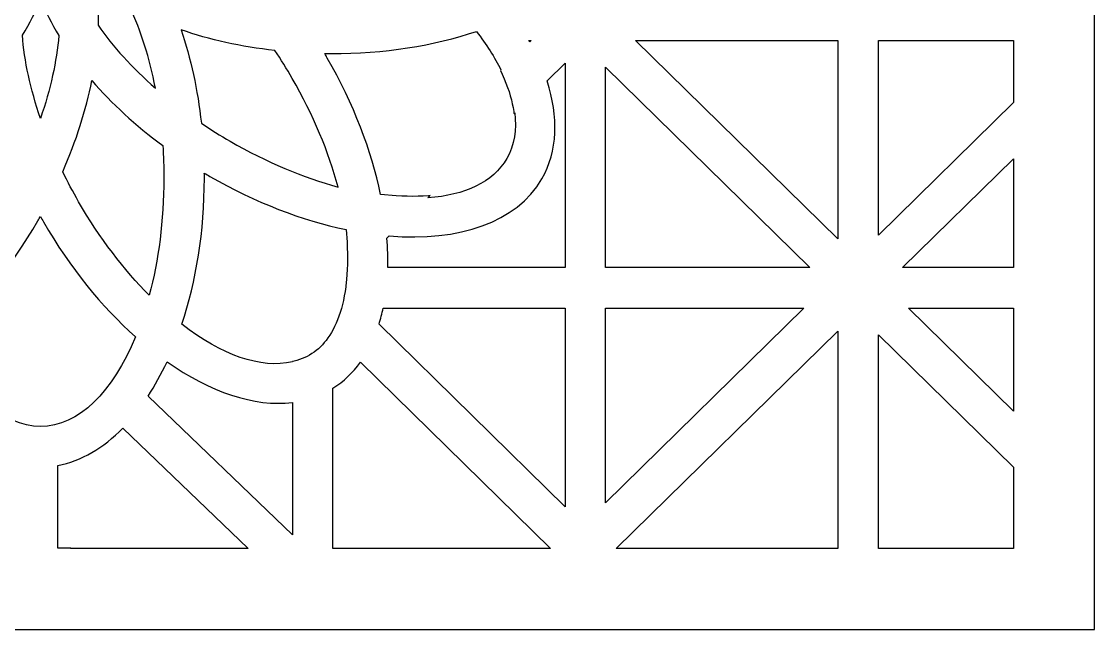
# Model space of a CAD drawing. Header units: centimetres. Extents: x -8.9 to 5.7, y -11.4 to 13.6.
# Drawn here: x 2.401 to 5.679, y -11.377 to -9.52 of the extents above; entities that cross this region are included whole.
import ezdxf

# ---------------------------------------------------------------- set-up
doc = ezdxf.new("R2010")
doc.units = ezdxf.units.CM
doc.header["$MEASUREMENT"] = 0
doc.layers.add('layer 1', color=7, linetype='Continuous')

msp = doc.modelspace()

# ---------------------------------------------------------------- linework, layer by layer
at = {"layer": 'layer 1', "color": 242}
for points, knots in [([(5.67892, 13.6334), (5.67892, 13.6334), (5.67892, 13.37125), (5.67892, 13.37125), (5.67892, 13.37125), (5.67892, 13.37125), (5.67892, 13.19951), (5.67892, 13.19951), (5.67892, 13.19951), (5.67892, 13.19951), (5.67892, 11.94322), (5.67892, 11.94322), (5.67892, 11.94322), (5.67892, 11.94322), (5.67892, 11.77148), (5.67892, 11.77148), (5.67892, 11.77148), (5.67892, 11.77148), (5.67892, 11.73584), (5.67892, 11.73584), (5.67892, 11.73584), (5.67892, 11.73584), (5.67892, 11.5641), (5.67892, 11.5641), (5.67892, 11.5641), (5.67892, 11.5641), (5.67892, 10.30781), (5.67892, 10.30781), (5.67892, 10.30781), (5.67892, 10.30781), (5.67892, 10.13607), (5.67892, 10.13607), (5.67892, 10.13607), (5.67892, 10.13607), (5.67892, 10.10043), (5.67892, 10.10043), (5.67892, 10.10043), (5.67892, 10.10043), (5.67892, 9.92869), (5.67892, 9.92869), (5.67892, 9.92869), (5.67892, 9.92869), (5.67892, 8.6724), (5.67892, 8.6724), (5.67892, 8.6724), (5.67892, 8.6724), (5.67892, 8.50066), (5.67892, 8.50066), (5.67892, 8.50066), (5.67892, 8.50066), (5.67892, 8.46502), (5.67892, 8.46502), (5.67892, 8.46502), (5.67892, 8.46502), (5.67892, 8.29328), (5.67892, 8.29328), (5.67892, 8.29328), (5.67892, 8.29328), (5.67892, 7.03699), (5.67892, 7.03699), (5.67892, 7.03699), (5.67892, 7.03699), (5.67892, 6.86525), (5.67892, 6.86525), (5.67892, 6.86525), (5.67892, 6.86525), (5.67892, 6.82962), (5.67892, 6.82962), (5.67892, 6.82962), (5.67892, 6.82962), (5.67892, 6.65787), (5.67892, 6.65787), (5.67892, 6.65787), (5.67892, 6.65787), (5.67892, 5.40159), (5.67892, 5.40159), (5.67892, 5.40159), (5.67892, 5.40159), (5.67892, 5.22984), (5.67892, 5.22984), (5.67892, 5.22984), (5.67892, 5.22984), (5.67892, 5.19421), (5.67892, 5.19421), (5.67892, 5.19421), (5.67892, 5.19421), (5.67892, 5.02246), (5.67892, 5.02246), (5.67892, 5.02246), (5.67892, 5.02246), (5.67892, 3.76618), (5.67892, 3.76618), (5.67892, 3.76618), (5.67892, 3.76618), (5.67892, 3.59443), (5.67892, 3.59443), (5.67892, 3.59443), (5.67892, 3.59443), (5.67892, 3.5588), (5.67892, 3.5588), (5.67892, 3.5588), (5.67892, 3.5588), (5.67892, 3.38706), (5.67892, 3.38706), (5.67892, 3.38706), (5.67892, 3.38706), (5.67892, 2.13077), (5.67892, 2.13077), (5.67892, 2.13077), (5.67892, 2.13077), (5.67892, 1.95902), (5.67892, 1.95902), (5.67892, 1.95902), (5.67892, 1.95902), (5.67892, 1.92339), (5.67892, 1.92339), (5.67892, 1.92339), (5.67892, 1.92339), (5.67892, 1.75165), (5.67892, 1.75165), (5.67892, 1.75165), (5.67892, 1.75165), (5.67892, 0.49536), (5.67892, 0.49536), (5.67892, 0.49536), (5.67892, 0.49536), (5.67892, 0.32362), (5.67892, 0.32362), (5.67892, 0.32362), (5.67892, 0.32362), (5.67892, 0.28798), (5.67892, 0.28798), (5.67892, 0.28798), (5.67892, 0.28798), (5.67892, 0.11624), (5.67892, 0.11624), (5.67892, 0.11624), (5.67892, 0.11624), (5.67892, -1.14005), (5.67892, -1.14005), (5.67892, -1.14005), (5.67892, -1.14005), (5.67892, -1.31179), (5.67892, -1.31179), (5.67892, -1.31179), (5.67892, -1.31179), (5.67892, -1.34743), (5.67892, -1.34743), (5.67892, -1.34743), (5.67892, -1.34743), (5.67892, -1.51917), (5.67892, -1.51917), (5.67892, -1.51917), (5.67892, -1.51917), (5.67892, -2.77546), (5.67892, -2.77546), (5.67892, -2.77546), (5.67892, -2.77546), (5.67892, -2.9472), (5.67892, -2.9472), (5.67892, -2.9472), (5.67892, -2.9472), (5.67892, -2.98284), (5.67892, -2.98284), (5.67892, -2.98284), (5.67892, -2.98284), (5.67892, -3.15458), (5.67892, -3.15458), (5.67892, -3.15458), (5.67892, -3.15458), (5.67892, -4.41087), (5.67892, -4.41087), (5.67892, -4.41087), (5.67892, -4.41087), (5.67892, -4.58261), (5.67892, -4.58261), (5.67892, -4.58261), (5.67892, -4.58261), (5.67892, -4.61824), (5.67892, -4.61824), (5.67892, -4.61824), (5.67892, -4.61824), (5.67892, -4.78999), (5.67892, -4.78999), (5.67892, -4.78999), (5.67892, -4.78999), (5.67892, -6.04627), (5.67892, -6.04627), (5.67892, -6.04627), (5.67892, -6.04627), (5.67892, -6.21802), (5.67892, -6.21802), (5.67892, -6.21802), (5.67892, -6.21802), (5.67892, -6.25365), (5.67892, -6.25365), (5.67892, -6.25365), (5.67892, -6.25365), (5.67892, -6.4254), (5.67892, -6.4254), (5.67892, -6.4254), (5.67892, -6.4254), (5.67892, -7.68168), (5.67892, -7.68168), (5.67892, -7.68168), (5.67892, -7.68168), (5.67892, -7.85343), (5.67892, -7.85343), (5.67892, -7.85343), (5.67892, -7.85343), (5.67892, -7.88906), (5.67892, -7.88906), (5.67892, -7.88906), (5.67892, -7.88906), (5.67892, -8.06081), (5.67892, -8.06081), (5.67892, -8.06081), (5.67892, -8.06081), (5.67892, -9.31709), (5.67892, -9.31709), (5.67892, -9.31709), (5.67892, -9.31709), (5.67892, -9.48884), (5.67892, -9.48884), (5.67892, -9.48884), (5.67892, -9.48884), (5.67892, -9.52447), (5.67892, -9.52447), (5.67892, -9.52447), (5.67892, -9.52447), (5.67892, -9.69621), (5.67892, -9.69621), (5.67892, -9.69621), (5.67892, -9.69621), (5.67892, -10.9525), (5.67892, -10.9525), (5.67892, -10.9525), (5.67892, -10.9525), (5.67892, -11.12424), (5.67892, -11.12424), (5.67892, -11.12424), (5.67892, -11.12424), (5.67892, -11.37676), (5.67892, -11.37676), (5.67892, -11.37676), (5.67892, -11.37676), (4.44413, -11.37676), (4.44413, -11.37676), (4.44413, -11.37676), (4.44413, -11.37676), (4.26903, -11.37676), (4.26903, -11.37676), (4.26903, -11.37676), (4.26903, -11.37676), (3.96556, -11.37676), (3.96556, -11.37676), (3.96556, -11.37676), (3.96556, -11.37676), (3.79046, -11.37676), (3.79046, -11.37676), (3.79046, -11.37676), (3.79046, -11.37676), (2.77678, -11.37676), (2.77678, -11.37676), (2.77678, -11.37676), (2.77678, -11.37676), (2.60169, -11.37676), (2.60169, -11.37676), (2.60169, -11.37676), (2.60169, -11.37676), (2.29822, -11.37676), (2.29822, -11.37676), (2.29822, -11.37676), (2.29822, -11.37676), (2.12312, -11.37676), (2.12312, -11.37676), (2.12312, -11.37676), (2.12312, -11.37676), (1.10944, -11.37676), (1.10944, -11.37676), (1.10944, -11.37676), (1.10944, -11.37676), (0.93434, -11.37676), (0.93434, -11.37676), (0.93434, -11.37676), (0.93434, -11.37676), (0.63087, -11.37676), (0.63087, -11.37676), (0.63087, -11.37676), (0.63087, -11.37676), (0.45577, -11.37676), (0.45577, -11.37676), (0.45577, -11.37676), (0.45577, -11.37676), (-0.80061, -11.37676), (-0.80061, -11.37676), (-0.80061, -11.37676), (-0.80061, -11.37676), (-0.80061, -11.14541), (-0.80061, -11.14541), (-0.80061, -11.14541), (-0.80061, -11.14541), (-0.80061, -10.97367), (-0.80061, -10.97367), (-0.80061, -10.97367), (-0.80061, -10.97367), (-0.80061, -9.67505), (-0.80061, -9.67505), (-0.80061, -9.67505), (-0.80061, -9.67505), (-0.80061, -9.33826), (-0.80061, -9.33826), (-0.80061, -9.33826), (-0.80061, -9.33826), (-0.80061, -8.03964), (-0.80061, -8.03964), (-0.80061, -8.03964), (-0.80061, -8.03964), (-0.80061, -7.70285), (-0.80061, -7.70285), (-0.80061, -7.70285), (-0.80061, -7.70285), (-0.80061, -6.40423), (-0.80061, -6.40423), (-0.80061, -6.40423), (-0.80061, -6.40423), (-0.80061, -6.06744), (-0.80061, -6.06744), (-0.80061, -6.06744), (-0.80061, -6.06744), (-0.80061, -4.76882), (-0.80061, -4.76882), (-0.80061, -4.76882), (-0.80061, -4.76882), (-0.80061, -4.43203), (-0.80061, -4.43203), (-0.80061, -4.43203), (-0.80061, -4.43203), (-0.80061, -3.13341), (-0.80061, -3.13341), (-0.80061, -3.13341), (-0.80061, -3.13341), (-0.80061, -2.79663), (-0.80061, -2.79663), (-0.80061, -2.79663), (-0.80061, -2.79663), (-0.80061, -1.498), (-0.80061, -1.498), (-0.80061, -1.498), (-0.80061, -1.498), (-0.80061, -1.16122), (-0.80061, -1.16122), (-0.80061, -1.16122), (-0.80061, -1.16122), (-0.80061, 0.13741), (-0.80061, 0.13741), (-0.80061, 0.13741), (-0.80061, 0.13741), (-0.80061, 0.47419), (-0.80061, 0.47419), (-0.80061, 0.47419), (-0.80061, 0.47419), (-0.80061, 1.77282), (-0.80061, 1.77282), (-0.80061, 1.77282), (-0.80061, 1.77282), (-0.80061, 2.1096), (-0.80061, 2.1096), (-0.80061, 2.1096), (-0.80061, 2.1096), (-0.80061, 3.40822), (-0.80061, 3.40822), (-0.80061, 3.40822), (-0.80061, 3.40822), (-0.80061, 3.74501), (-0.80061, 3.74501), (-0.80061, 3.74501), (-0.80061, 3.74501), (-0.80061, 5.04363), (-0.80061, 5.04363), (-0.80061, 5.04363), (-0.80061, 5.04363), (-0.80061, 5.38042), (-0.80061, 5.38042), (-0.80061, 5.38042), (-0.80061, 5.38042), (-0.80061, 6.67904), (-0.80061, 6.67904), (-0.80061, 6.67904), (-0.80061, 6.67904), (-0.80061, 7.01583), (-0.80061, 7.01583), (-0.80061, 7.01583), (-0.80061, 7.01583), (-0.80061, 8.31445), (-0.80061, 8.31445), (-0.80061, 8.31445), (-0.80061, 8.31445), (-0.80061, 8.65124), (-0.80061, 8.65124), (-0.80061, 8.65124), (-0.80061, 8.65124), (-0.80061, 9.94986), (-0.80061, 9.94986), (-0.80061, 9.94986), (-0.80061, 9.94986), (-0.80061, 10.28664), (-0.80061, 10.28664), (-0.80061, 10.28664), (-0.80061, 10.28664), (-0.80061, 11.58527), (-0.80061, 11.58527), (-0.80061, 11.58527), (-0.80061, 11.58527), (-0.80061, 11.92205), (-0.80061, 11.92205), (-0.80061, 11.92205), (-0.80061, 11.92205), (-0.80061, 13.22068), (-0.80061, 13.22068), (-0.80061, 13.22068), (-0.80061, 13.22068), (-0.80061, 13.39242), (-0.80061, 13.39242), (-0.80061, 13.39242), (-0.80061, 13.39242), (-0.80061, 13.6334), (-0.80061, 13.6334), (-0.80061, 13.6334), (-0.80061, 13.6334), (0.44595, 13.6334), (0.44595, 13.6334), (0.44595, 13.6334), (0.44595, 13.6334), (0.62105, 13.6334), (0.62105, 13.6334), (0.62105, 13.6334), (0.62105, 13.6334), (0.94416, 13.6334), (0.94416, 13.6334), (0.94416, 13.6334), (0.94416, 13.6334), (1.11926, 13.6334), (1.11926, 13.6334), (1.11926, 13.6334), (1.11926, 13.6334), (2.1133, 13.6334), (2.1133, 13.6334), (2.1133, 13.6334), (2.1133, 13.6334), (2.2884, 13.6334), (2.2884, 13.6334), (2.2884, 13.6334), (2.2884, 13.6334), (2.6115, 13.6334), (2.6115, 13.6334), (2.6115, 13.6334), (2.6115, 13.6334), (2.7866, 13.6334), (2.7866, 13.6334), (2.7866, 13.6334), (2.7866, 13.6334), (3.78064, 13.6334), (3.78064, 13.6334), (3.78064, 13.6334), (3.78064, 13.6334), (3.95574, 13.6334), (3.95574, 13.6334), (3.95574, 13.6334), (3.95574, 13.6334), (4.27885, 13.6334), (4.27885, 13.6334), (4.27885, 13.6334), (4.27885, 13.6334), (4.45395, 13.6334), (4.45395, 13.6334), (4.45395, 13.6334), (4.45395, 13.6334), (5.67892, 13.6334), (5.67892, 13.6334)], [0, 0, 0, 0, 0.0082645, 0.0082645, 0.0082645, 0.0082645, 0.0165289, 0.0165289, 0.0165289, 0.0165289, 0.0247934, 0.0247934, 0.0247934, 0.0247934, 0.0330579, 0.0330579, 0.0330579, 0.0330579, 0.0413223, 0.0413223, 0.0413223, 0.0413223, 0.0495868, 0.0495868, 0.0495868, 0.0495868, 0.0578512, 0.0578512, 0.0578512, 0.0578512, 0.0661157, 0.0661157, 0.0661157, 0.0661157, 0.0743802, 0.0743802, 0.0743802, 0.0743802, 0.0826446, 0.0826446, 0.0826446, 0.0826446, 0.0909091, 0.0909091, 0.0909091, 0.0909091, 0.0991736, 0.0991736, 0.0991736, 0.0991736, 0.107438, 0.107438, 0.107438, 0.107438, 0.1157025, 0.1157025, 0.1157025, 0.1157025, 0.1239669, 0.1239669, 0.1239669, 0.1239669, 0.1322314, 0.1322314, 0.1322314, 0.1322314, 0.1404959, 0.1404959, 0.1404959, 0.1404959, 0.1487603, 0.1487603, 0.1487603, 0.1487603, 0.1570248, 0.1570248, 0.1570248, 0.1570248, 0.1652893, 0.1652893, 0.1652893, 0.1652893, 0.1735537, 0.1735537, 0.1735537, 0.1735537, 0.1818182, 0.1818182, 0.1818182, 0.1818182, 0.1900826, 0.1900826, 0.1900826, 0.1900826, 0.1983471, 0.1983471, 0.1983471, 0.1983471, 0.2066116, 0.2066116, 0.2066116, 0.2066116, 0.214876, 0.214876, 0.214876, 0.214876, 0.2231405, 0.2231405, 0.2231405, 0.2231405, 0.231405, 0.231405, 0.231405, 0.231405, 0.2396694, 0.2396694, 0.2396694, 0.2396694, 0.2479339, 0.2479339, 0.2479339, 0.2479339, 0.2561983, 0.2561983, 0.2561983, 0.2561983, 0.2644628, 0.2644628, 0.2644628, 0.2644628, 0.2727273, 0.2727273, 0.2727273, 0.2727273, 0.2809917, 0.2809917, 0.2809917, 0.2809917, 0.2892562, 0.2892562, 0.2892562, 0.2892562, 0.2975207, 0.2975207, 0.2975207, 0.2975207, 0.3057851, 0.3057851, 0.3057851, 0.3057851, 0.3140496, 0.3140496, 0.3140496, 0.3140496, 0.322314, 0.322314, 0.322314, 0.322314, 0.3305785, 0.3305785, 0.3305785, 0.3305785, 0.338843, 0.338843, 0.338843, 0.338843, 0.3471074, 0.3471074, 0.3471074, 0.3471074, 0.3553719, 0.3553719, 0.3553719, 0.3553719, 0.3636364, 0.3636364, 0.3636364, 0.3636364, 0.3719008, 0.3719008, 0.3719008, 0.3719008, 0.3801653, 0.3801653, 0.3801653, 0.3801653, 0.3884298, 0.3884298, 0.3884298, 0.3884298, 0.3966942, 0.3966942, 0.3966942, 0.3966942, 0.4049587, 0.4049587, 0.4049587, 0.4049587, 0.4132231, 0.4132231, 0.4132231, 0.4132231, 0.4214876, 0.4214876, 0.4214876, 0.4214876, 0.4297521, 0.4297521, 0.4297521, 0.4297521, 0.4380165, 0.4380165, 0.4380165, 0.4380165, 0.446281, 0.446281, 0.446281, 0.446281, 0.4545455, 0.4545455, 0.4545455, 0.4545455, 0.4628099, 0.4628099, 0.4628099, 0.4628099, 0.4710744, 0.4710744, 0.4710744, 0.4710744, 0.4793388, 0.4793388, 0.4793388, 0.4793388, 0.4876033, 0.4876033, 0.4876033, 0.4876033, 0.4958678, 0.4958678, 0.4958678, 0.4958678, 0.5041322, 0.5041322, 0.5041322, 0.5041322, 0.5123967, 0.5123967, 0.5123967, 0.5123967, 0.5206612, 0.5206612, 0.5206612, 0.5206612, 0.5289256, 0.5289256, 0.5289256, 0.5289256, 0.5371901, 0.5371901, 0.5371901, 0.5371901, 0.5454545, 0.5454545, 0.5454545, 0.5454545, 0.553719, 0.553719, 0.553719, 0.553719, 0.5619835, 0.5619835, 0.5619835, 0.5619835, 0.5702479, 0.5702479, 0.5702479, 0.5702479, 0.5785124, 0.5785124, 0.5785124, 0.5785124, 0.5867769, 0.5867769, 0.5867769, 0.5867769, 0.5950413, 0.5950413, 0.5950413, 0.5950413, 0.6033058, 0.6033058, 0.6033058, 0.6033058, 0.6115702, 0.6115702, 0.6115702, 0.6115702, 0.6198347, 0.6198347, 0.6198347, 0.6198347, 0.6280992, 0.6280992, 0.6280992, 0.6280992, 0.6363636, 0.6363636, 0.6363636, 0.6363636, 0.6446281, 0.6446281, 0.6446281, 0.6446281, 0.6528926, 0.6528926, 0.6528926, 0.6528926, 0.661157, 0.661157, 0.661157, 0.661157, 0.6694215, 0.6694215, 0.6694215, 0.6694215, 0.677686, 0.677686, 0.677686, 0.677686, 0.6859504, 0.6859504, 0.6859504, 0.6859504, 0.6942149, 0.6942149, 0.6942149, 0.6942149, 0.7024793, 0.7024793, 0.7024793, 0.7024793, 0.7107438, 0.7107438, 0.7107438, 0.7107438, 0.7190083, 0.7190083, 0.7190083, 0.7190083, 0.7272727, 0.7272727, 0.7272727, 0.7272727, 0.7355372, 0.7355372, 0.7355372, 0.7355372, 0.7438017, 0.7438017, 0.7438017, 0.7438017, 0.7520661, 0.7520661, 0.7520661, 0.7520661, 0.7603306, 0.7603306, 0.7603306, 0.7603306, 0.768595, 0.768595, 0.768595, 0.768595, 0.7768595, 0.7768595, 0.7768595, 0.7768595, 0.785124, 0.785124, 0.785124, 0.785124, 0.7933884, 0.7933884, 0.7933884, 0.7933884, 0.8016529, 0.8016529, 0.8016529, 0.8016529, 0.8099174, 0.8099174, 0.8099174, 0.8099174, 0.8181818, 0.8181818, 0.8181818, 0.8181818, 0.8264463, 0.8264463, 0.8264463, 0.8264463, 0.8347107, 0.8347107, 0.8347107, 0.8347107, 0.8429752, 0.8429752, 0.8429752, 0.8429752, 0.8512397, 0.8512397, 0.8512397, 0.8512397, 0.8595041, 0.8595041, 0.8595041, 0.8595041, 0.8677686, 0.8677686, 0.8677686, 0.8677686, 0.8760331, 0.8760331, 0.8760331, 0.8760331, 0.8842975, 0.8842975, 0.8842975, 0.8842975, 0.892562, 0.892562, 0.892562, 0.892562, 0.9008264, 0.9008264, 0.9008264, 0.9008264, 0.9090909, 0.9090909, 0.9090909, 0.9090909, 0.9173554, 0.9173554, 0.9173554, 0.9173554, 0.9256198, 0.9256198, 0.9256198, 0.9256198, 0.9338843, 0.9338843, 0.9338843, 0.9338843, 0.9421488, 0.9421488, 0.9421488, 0.9421488, 0.9504132, 0.9504132, 0.9504132, 0.9504132, 0.9586777, 0.9586777, 0.9586777, 0.9586777, 0.9669421, 0.9669421, 0.9669421, 0.9669421, 0.9752066, 0.9752066, 0.9752066, 0.9752066, 0.9834711, 0.9834711, 0.9834711, 0.9834711, 1, 1, 1, 1]), ([(2.8101, -9.72343), (2.73871, -9.66113), (2.67956, -9.59563), (2.63523, -9.53089), (2.63523, -9.53089), (2.63634, -9.48803), (2.63423, -9.447), (2.62889, -9.40833), (2.62889, -9.40833), (2.65968, -9.43274), (2.69426, -9.45552), (2.73211, -9.47639), (2.73211, -9.47639), (2.76551, -9.54716), (2.79219, -9.63089), (2.8101, -9.72343)], [0, 0, 0, 0, 0.2, 0.2, 0.2, 0.2, 0.4, 0.4, 0.4, 0.4, 0.6, 0.6, 0.6, 0.6, 1, 1, 1, 1]), ([(2.51479, -9.56267), (2.49246, -9.52568), (2.4739, -9.48868), (2.45945, -9.45215), (2.45945, -9.45215), (2.44474, -9.48831), (2.42605, -9.52492), (2.40366, -9.56149), (2.40366, -9.56149), (2.40968, -9.63972), (2.42815, -9.72601), (2.45883, -9.81567), (2.45883, -9.81567), (2.48959, -9.72654), (2.50834, -9.64067), (2.51479, -9.56267)], [0, 0, 0, 0, 0.2, 0.2, 0.2, 0.2, 0.4, 0.4, 0.4, 0.4, 0.6, 0.6, 0.6, 0.6, 1, 1, 1, 1]), ([(3.36815, -10.0252), (3.26228, -9.99644), (3.14953, -9.94971), (3.03825, -9.88547), (3.03825, -9.88547), (3.00786, -9.86792), (2.97858, -9.84962), (2.95043, -9.83072), (2.95043, -9.83072), (2.9392, -9.72807), (2.91787, -9.63176), (2.88834, -9.54511), (2.88834, -9.54511), (2.97521, -9.57516), (3.07193, -9.59692), (3.17512, -9.60848), (3.17512, -9.60848), (3.19332, -9.63573), (3.21096, -9.66404), (3.22789, -9.69337), (3.22789, -9.69337), (3.29253, -9.80532), (3.33945, -9.91877), (3.36815, -10.0252)], [0, 0, 0, 0, 0.1428571, 0.1428571, 0.1428571, 0.1428571, 0.2857143, 0.2857143, 0.2857143, 0.2857143, 0.4285714, 0.4285714, 0.4285714, 0.4285714, 0.5714286, 0.5714286, 0.5714286, 0.5714286, 0.7142857, 0.7142857, 0.7142857, 0.7142857, 1, 1, 1, 1]), ([(3.7907, -9.55001), (3.6603, -9.5932), (3.50863, -9.61797), (3.34678, -9.61797), (3.34678, -9.61797), (3.34021, -9.61797), (3.33366, -9.61792), (3.32712, -9.61784), (3.32712, -9.61784), (3.32979, -9.62237), (3.33247, -9.62689), (3.33512, -9.63146), (3.33512, -9.63146), (3.41573, -9.77109), (3.46999, -9.91424), (3.49789, -10.04832), (3.49789, -10.04832), (3.49789, -10.04832), (3.54514, -10.05201), (3.54514, -10.05201), (3.54514, -10.05201), (3.54514, -10.05201), (3.56244, -10.05298), (3.56244, -10.05298), (3.56244, -10.05298), (3.56244, -10.05298), (3.57942, -10.05357), (3.57942, -10.05357), (3.57942, -10.05357), (3.57942, -10.05357), (3.59606, -10.05376), (3.59606, -10.05376), (3.59606, -10.05376), (3.59606, -10.05376), (3.61234, -10.05357), (3.61234, -10.05357), (3.61234, -10.05357), (3.61234, -10.05357), (3.62827, -10.053), (3.62827, -10.053), (3.62827, -10.053), (3.62827, -10.053), (3.64382, -10.05206), (3.64382, -10.05206), (3.64382, -10.05206), (3.64382, -10.05206), (3.64927, -10.05159), (3.64927, -10.05159), (3.64927, -10.05159), (3.64927, -10.05159), (3.64267, -10.05806), (3.64267, -10.05806), (3.64267, -10.05806), (3.75483, -10.05051), (3.84139, -10.01102), (3.88333, -9.93838), (3.88333, -9.93838), (3.90685, -9.89766), (3.91432, -9.84999), (3.90762, -9.79819), (3.90762, -9.79819), (3.90762, -9.79819), (3.90531, -9.80045), (3.90531, -9.80045), (3.90531, -9.80045), (3.90531, -9.80045), (3.90453, -9.79438), (3.90453, -9.79438), (3.90453, -9.79438), (3.90453, -9.79438), (3.90263, -9.78285), (3.90263, -9.78285), (3.90263, -9.78285), (3.90263, -9.78285), (3.90025, -9.77102), (3.90025, -9.77102), (3.90025, -9.77102), (3.90025, -9.77102), (3.89739, -9.75889), (3.89739, -9.75889), (3.89739, -9.75889), (3.89739, -9.75889), (3.89404, -9.74649), (3.89404, -9.74649), (3.89404, -9.74649), (3.89404, -9.74649), (3.8902, -9.73383), (3.8902, -9.73383), (3.8902, -9.73383), (3.8902, -9.73383), (3.88585, -9.72093), (3.88585, -9.72093), (3.88585, -9.72093), (3.88585, -9.72093), (3.881, -9.7078), (3.881, -9.7078), (3.881, -9.7078), (3.881, -9.7078), (3.87564, -9.69446), (3.87564, -9.69446), (3.87564, -9.69446), (3.87564, -9.69446), (3.86977, -9.68092), (3.86977, -9.68092), (3.86977, -9.68092), (3.86977, -9.68092), (3.86423, -9.669), (3.86423, -9.669), (3.86423, -9.669), (3.86423, -9.669), (3.86548, -9.66778), (3.86548, -9.66778), (3.86548, -9.66778), (3.84627, -9.62911), (3.82115, -9.58956), (3.7907, -9.55001)], [0, 0, 0, 0, 0.0333333, 0.0333333, 0.0333333, 0.0333333, 0.0666667, 0.0666667, 0.0666667, 0.0666667, 0.1, 0.1, 0.1, 0.1, 0.1333333, 0.1333333, 0.1333333, 0.1333333, 0.1666667, 0.1666667, 0.1666667, 0.1666667, 0.2, 0.2, 0.2, 0.2, 0.2333333, 0.2333333, 0.2333333, 0.2333333, 0.2666667, 0.2666667, 0.2666667, 0.2666667, 0.3, 0.3, 0.3, 0.3, 0.3333333, 0.3333333, 0.3333333, 0.3333333, 0.3666667, 0.3666667, 0.3666667, 0.3666667, 0.4, 0.4, 0.4, 0.4, 0.4333333, 0.4333333, 0.4333333, 0.4333333, 0.4666667, 0.4666667, 0.4666667, 0.4666667, 0.5, 0.5, 0.5, 0.5, 0.5333333, 0.5333333, 0.5333333, 0.5333333, 0.5666667, 0.5666667, 0.5666667, 0.5666667, 0.6, 0.6, 0.6, 0.6, 0.6333333, 0.6333333, 0.6333333, 0.6333333, 0.6666667, 0.6666667, 0.6666667, 0.6666667, 0.7, 0.7, 0.7, 0.7, 0.7333333, 0.7333333, 0.7333333, 0.7333333, 0.7666667, 0.7666667, 0.7666667, 0.7666667, 0.8, 0.8, 0.8, 0.8, 0.8333333, 0.8333333, 0.8333333, 0.8333333, 0.8666667, 0.8666667, 0.8666667, 0.8666667, 0.9, 0.9, 0.9, 0.9, 0.9333333, 0.9333333, 0.9333333, 0.9333333, 1, 1, 1, 1]), ([(3.95105, -9.57733), (3.95184, -9.57873), (3.95263, -9.58013), (3.95341, -9.58153), (3.95341, -9.58153), (3.95341, -9.58153), (3.95769, -9.57733), (3.95769, -9.57733), (3.95769, -9.57733), (3.95769, -9.57733), (3.95105, -9.57733), (3.95105, -9.57733)], [0, 0, 0, 0, 0.25, 0.25, 0.25, 0.25, 0.5, 0.5, 0.5, 0.5, 1, 1, 1, 1]), ([(4.89482, -10.18342), (4.89482, -10.18342), (4.89482, -9.57733), (4.89482, -9.57733), (4.89482, -9.57733), (4.89482, -9.57733), (4.2769, -9.57733), (4.2769, -9.57733), (4.2769, -9.57733), (4.2769, -9.57733), (4.89482, -10.18342), (4.89482, -10.18342)], [0, 0, 0, 0, 0.25, 0.25, 0.25, 0.25, 0.5, 0.5, 0.5, 0.5, 1, 1, 1, 1]), ([(5.01863, -9.57733), (5.01863, -9.57733), (5.01863, -10.17211), (5.01863, -10.17211), (5.01863, -10.17211), (5.01863, -10.17211), (5.4313, -9.76735), (5.4313, -9.76735), (5.4313, -9.76735), (5.4313, -9.76735), (5.4313, -9.57733), (5.4313, -9.57733), (5.4313, -9.57733), (5.4313, -9.57733), (5.01863, -9.57733), (5.01863, -9.57733)], [0, 0, 0, 0, 0.2, 0.2, 0.2, 0.2, 0.4, 0.4, 0.4, 0.4, 0.6, 0.6, 0.6, 0.6, 1, 1, 1, 1]), ([(4.00641, -9.70128), (4.04225, -9.81118), (4.03961, -9.91533), (3.99056, -10.00029), (3.99056, -10.00029), (3.91336, -10.13399), (3.73756, -10.19191), (3.52388, -10.17457), (3.52388, -10.17457), (3.52388, -10.17457), (3.51719, -10.18113), (3.51719, -10.18113), (3.51719, -10.18113), (3.51964, -10.21209), (3.5205, -10.24224), (3.51977, -10.27141), (3.51977, -10.27141), (3.51977, -10.27141), (4.06158, -10.27141), (4.06158, -10.27141), (4.06158, -10.27141), (4.06158, -10.27141), (4.06158, -9.64717), (4.06158, -9.64717), (4.06158, -9.64717), (4.06158, -9.64717), (4.00641, -9.70128), (4.00641, -9.70128)], [0, 0, 0, 0, 0.125, 0.125, 0.125, 0.125, 0.25, 0.25, 0.25, 0.25, 0.375, 0.375, 0.375, 0.375, 0.5, 0.5, 0.5, 0.5, 0.625, 0.625, 0.625, 0.625, 0.75, 0.75, 0.75, 0.75, 1, 1, 1, 1]), ([(4.18539, -9.65932), (4.18539, -9.65932), (4.18539, -10.27141), (4.18539, -10.27141), (4.18539, -10.27141), (4.18539, -10.27141), (4.80944, -10.27141), (4.80944, -10.27141), (4.80944, -10.27141), (4.80944, -10.27141), (4.18539, -9.65932), (4.18539, -9.65932)], [0, 0, 0, 0, 0.25, 0.25, 0.25, 0.25, 0.5, 0.5, 0.5, 0.5, 1, 1, 1, 1]), ([(2.83243, -9.89862), (2.74885, -9.83703), (2.67595, -9.76982), (2.61574, -9.70037), (2.61574, -9.70037), (2.598, -9.79017), (2.56832, -9.88425), (2.52672, -9.97876), (2.52672, -9.97876), (2.54164, -10.0092), (2.55785, -10.0397), (2.5754, -10.07009), (2.5754, -10.07009), (2.63964, -10.18137), (2.71393, -10.27821), (2.79124, -10.35605), (2.79124, -10.35605), (2.81959, -10.24953), (2.83568, -10.12782), (2.83568, -9.99855), (2.83568, -9.99855), (2.83568, -9.96468), (2.83457, -9.93132), (2.83243, -9.89862)], [0, 0, 0, 0, 0.1428571, 0.1428571, 0.1428571, 0.1428571, 0.2857143, 0.2857143, 0.2857143, 0.2857143, 0.4285714, 0.4285714, 0.4285714, 0.4285714, 0.5714286, 0.5714286, 0.5714286, 0.5714286, 0.7142857, 0.7142857, 0.7142857, 0.7142857, 1, 1, 1, 1]), ([(5.4313, -9.9391), (5.4313, -9.9391), (5.0925, -10.27141), (5.0925, -10.27141), (5.0925, -10.27141), (5.0925, -10.27141), (5.4313, -10.27141), (5.4313, -10.27141), (5.4313, -10.27141), (5.4313, -10.27141), (5.4313, -9.9391), (5.4313, -9.9391)], [0, 0, 0, 0, 0.25, 0.25, 0.25, 0.25, 0.5, 0.5, 0.5, 0.5, 1, 1, 1, 1]), ([(3.39242, -10.1553), (3.25857, -10.12736), (3.1157, -10.07315), (2.97634, -9.99269), (2.97634, -9.99269), (2.97066, -9.98941), (2.96503, -9.98609), (2.95941, -9.98275), (2.95941, -9.98275), (2.95947, -9.98801), (2.95949, -9.99327), (2.95949, -9.99855), (2.95949, -9.99855), (2.95949, -10.16128), (2.93445, -10.31371), (2.89082, -10.44459), (2.89082, -10.44459), (3.01167, -10.53808), (3.13264, -10.58189), (3.22834, -10.55918), (3.22834, -10.55918), (3.22834, -10.55918), (3.22834, -10.55791), (3.22834, -10.55791), (3.22834, -10.55791), (3.22834, -10.55791), (3.23391, -10.55676), (3.23391, -10.55676), (3.23391, -10.55676), (3.23391, -10.55676), (3.24229, -10.55461), (3.24229, -10.55461), (3.24229, -10.55461), (3.24229, -10.55461), (3.25041, -10.5521), (3.25041, -10.5521), (3.25041, -10.5521), (3.25041, -10.5521), (3.25829, -10.54924), (3.25829, -10.54924), (3.25829, -10.54924), (3.25829, -10.54924), (3.26596, -10.54601), (3.26596, -10.54601), (3.26596, -10.54601), (3.26596, -10.54601), (3.27345, -10.54241), (3.27345, -10.54241), (3.27345, -10.54241), (3.27345, -10.54241), (3.28079, -10.53842), (3.28079, -10.53842), (3.28079, -10.53842), (3.28079, -10.53842), (3.28788, -10.53408), (3.28788, -10.53408), (3.28788, -10.53408), (3.28788, -10.53408), (3.29473, -10.52941), (3.29473, -10.52941), (3.29473, -10.52941), (3.29473, -10.52941), (3.30134, -10.5244), (3.30134, -10.5244), (3.30134, -10.5244), (3.30134, -10.5244), (3.30774, -10.51903), (3.30774, -10.51903), (3.30774, -10.51903), (3.30774, -10.51903), (3.31395, -10.51328), (3.31395, -10.51328), (3.31395, -10.51328), (3.31395, -10.51328), (3.31999, -10.50712), (3.31999, -10.50712), (3.31999, -10.50712), (3.31999, -10.50712), (3.32586, -10.50055), (3.32586, -10.50055), (3.32586, -10.50055), (3.32586, -10.50055), (3.33156, -10.49354), (3.33156, -10.49354), (3.33156, -10.49354), (3.33156, -10.49354), (3.3371, -10.48606), (3.3371, -10.48606), (3.3371, -10.48606), (3.3371, -10.48606), (3.34248, -10.47811), (3.34248, -10.47811), (3.34248, -10.47811), (3.34248, -10.47811), (3.34768, -10.46968), (3.34768, -10.46968), (3.34768, -10.46968), (3.34768, -10.46968), (3.35268, -10.46075), (3.35268, -10.46075), (3.35268, -10.46075), (3.35268, -10.46075), (3.35749, -10.45133), (3.35749, -10.45133), (3.35749, -10.45133), (3.35749, -10.45133), (3.36208, -10.44139), (3.36208, -10.44139), (3.36208, -10.44139), (3.36208, -10.44139), (3.36645, -10.43095), (3.36645, -10.43095), (3.36645, -10.43095), (3.36645, -10.43095), (3.37057, -10.42001), (3.37057, -10.42001), (3.37057, -10.42001), (3.37057, -10.42001), (3.37442, -10.40858), (3.37442, -10.40858), (3.37442, -10.40858), (3.37442, -10.40858), (3.37801, -10.39665), (3.37801, -10.39665), (3.37801, -10.39665), (3.37801, -10.39665), (3.38131, -10.38423), (3.38131, -10.38423), (3.38131, -10.38423), (3.38131, -10.38423), (3.38431, -10.37134), (3.38431, -10.37134), (3.38431, -10.37134), (3.38431, -10.37134), (3.387, -10.358), (3.387, -10.358), (3.387, -10.358), (3.387, -10.358), (3.38936, -10.34421), (3.38936, -10.34421), (3.38936, -10.34421), (3.38936, -10.34421), (3.39139, -10.32997), (3.39139, -10.32997), (3.39139, -10.32997), (3.39139, -10.32997), (3.39307, -10.31532), (3.39307, -10.31532), (3.39307, -10.31532), (3.39307, -10.31532), (3.39356, -10.30981), (3.39356, -10.30981), (3.39356, -10.30981), (3.39356, -10.30981), (3.39386, -10.30724), (3.39386, -10.30724), (3.39386, -10.30724), (3.39386, -10.30724), (3.39519, -10.29218), (3.39519, -10.29218), (3.39519, -10.29218), (3.39519, -10.29218), (3.39615, -10.27672), (3.39615, -10.27672), (3.39615, -10.27672), (3.39615, -10.27672), (3.39676, -10.26088), (3.39676, -10.26088), (3.39676, -10.26088), (3.39676, -10.26088), (3.39698, -10.24468), (3.39698, -10.24468), (3.39698, -10.24468), (3.39698, -10.24468), (3.39683, -10.22813), (3.39683, -10.22813), (3.39683, -10.22813), (3.39683, -10.22813), (3.39629, -10.21125), (3.39629, -10.21125), (3.39629, -10.21125), (3.39629, -10.21125), (3.39536, -10.19405), (3.39536, -10.19405), (3.39536, -10.19405), (3.39536, -10.19405), (3.39242, -10.1553), (3.39242, -10.1553)], [0, 0, 0, 0, 0.0208333, 0.0208333, 0.0208333, 0.0208333, 0.0416667, 0.0416667, 0.0416667, 0.0416667, 0.0625, 0.0625, 0.0625, 0.0625, 0.0833333, 0.0833333, 0.0833333, 0.0833333, 0.1041667, 0.1041667, 0.1041667, 0.1041667, 0.125, 0.125, 0.125, 0.125, 0.1458333, 0.1458333, 0.1458333, 0.1458333, 0.1666667, 0.1666667, 0.1666667, 0.1666667, 0.1875, 0.1875, 0.1875, 0.1875, 0.2083333, 0.2083333, 0.2083333, 0.2083333, 0.2291667, 0.2291667, 0.2291667, 0.2291667, 0.25, 0.25, 0.25, 0.25, 0.2708333, 0.2708333, 0.2708333, 0.2708333, 0.2916667, 0.2916667, 0.2916667, 0.2916667, 0.3125, 0.3125, 0.3125, 0.3125, 0.3333333, 0.3333333, 0.3333333, 0.3333333, 0.3541667, 0.3541667, 0.3541667, 0.3541667, 0.375, 0.375, 0.375, 0.375, 0.3958333, 0.3958333, 0.3958333, 0.3958333, 0.4166667, 0.4166667, 0.4166667, 0.4166667, 0.4375, 0.4375, 0.4375, 0.4375, 0.4583333, 0.4583333, 0.4583333, 0.4583333, 0.4791667, 0.4791667, 0.4791667, 0.4791667, 0.5, 0.5, 0.5, 0.5, 0.5208333, 0.5208333, 0.5208333, 0.5208333, 0.5416667, 0.5416667, 0.5416667, 0.5416667, 0.5625, 0.5625, 0.5625, 0.5625, 0.5833333, 0.5833333, 0.5833333, 0.5833333, 0.6041667, 0.6041667, 0.6041667, 0.6041667, 0.625, 0.625, 0.625, 0.625, 0.6458333, 0.6458333, 0.6458333, 0.6458333, 0.6666667, 0.6666667, 0.6666667, 0.6666667, 0.6875, 0.6875, 0.6875, 0.6875, 0.7083333, 0.7083333, 0.7083333, 0.7083333, 0.7291667, 0.7291667, 0.7291667, 0.7291667, 0.75, 0.75, 0.75, 0.75, 0.7708333, 0.7708333, 0.7708333, 0.7708333, 0.7916667, 0.7916667, 0.7916667, 0.7916667, 0.8125, 0.8125, 0.8125, 0.8125, 0.8333333, 0.8333333, 0.8333333, 0.8333333, 0.8541667, 0.8541667, 0.8541667, 0.8541667, 0.875, 0.875, 0.875, 0.875, 0.8958333, 0.8958333, 0.8958333, 0.8958333, 0.9166667, 0.9166667, 0.9166667, 0.9166667, 0.9375, 0.9375, 0.9375, 0.9375, 0.9583333, 0.9583333, 0.9583333, 0.9583333, 1, 1, 1, 1]), ([(2.74898, -10.48246), (2.64638, -10.39112), (2.5491, -10.27216), (2.46817, -10.13199), (2.46817, -10.13199), (2.46489, -10.12631), (2.46167, -10.12061), (2.45848, -10.11492), (2.45848, -10.11492), (2.45589, -10.11949), (2.45329, -10.12407), (2.45065, -10.12864), (2.45065, -10.12864), (2.36928, -10.26957), (2.27138, -10.38905), (2.16816, -10.48059), (2.16816, -10.48059), (2.23726, -10.6493), (2.34188, -10.75687), (2.45896, -10.75687), (2.45896, -10.75687), (2.5756, -10.75687), (2.67988, -10.65008), (2.74898, -10.48246)], [0, 0, 0, 0, 0.1428571, 0.1428571, 0.1428571, 0.1428571, 0.2857143, 0.2857143, 0.2857143, 0.2857143, 0.4285714, 0.4285714, 0.4285714, 0.4285714, 0.5714286, 0.5714286, 0.5714286, 0.5714286, 0.7142857, 0.7142857, 0.7142857, 0.7142857, 1, 1, 1, 1]), ([(3.50582, -10.39522), (3.50225, -10.41202), (3.49801, -10.42828), (3.4931, -10.44395), (3.4931, -10.44395), (3.4931, -10.44395), (4.06158, -11.00154), (4.06158, -11.00154), (4.06158, -11.00154), (4.06158, -11.00154), (4.06158, -10.39522), (4.06158, -10.39522), (4.06158, -10.39522), (4.06158, -10.39522), (3.50582, -10.39522), (3.50582, -10.39522)], [0, 0, 0, 0, 0.2, 0.2, 0.2, 0.2, 0.4, 0.4, 0.4, 0.4, 0.6, 0.6, 0.6, 0.6, 1, 1, 1, 1]), ([(4.18539, -10.39522), (4.18539, -10.39522), (4.18539, -10.9894), (4.18539, -10.9894), (4.18539, -10.9894), (4.18539, -10.9894), (4.79117, -10.39522), (4.79117, -10.39522), (4.79117, -10.39522), (4.79117, -10.39522), (4.18539, -10.39522), (4.18539, -10.39522)], [0, 0, 0, 0, 0.25, 0.25, 0.25, 0.25, 0.5, 0.5, 0.5, 0.5, 1, 1, 1, 1]), ([(5.4313, -10.39522), (5.4313, -10.39522), (5.11077, -10.39522), (5.11077, -10.39522), (5.11077, -10.39522), (5.11077, -10.39522), (5.4313, -10.70962), (5.4313, -10.70962), (5.4313, -10.70962), (5.4313, -10.70962), (5.4313, -10.39522), (5.4313, -10.39522)], [0, 0, 0, 0, 0.25, 0.25, 0.25, 0.25, 0.5, 0.5, 0.5, 0.5, 1, 1, 1, 1]), ([(4.89482, -11.12914), (4.89482, -11.12914), (4.89482, -10.4653), (4.89482, -10.4653), (4.89482, -10.4653), (4.89482, -10.4653), (4.21802, -11.12914), (4.21802, -11.12914), (4.21802, -11.12914), (4.21802, -11.12914), (4.89482, -11.12914), (4.89482, -11.12914)], [0, 0, 0, 0, 0.25, 0.25, 0.25, 0.25, 0.5, 0.5, 0.5, 0.5, 1, 1, 1, 1]), ([(5.4313, -10.88136), (5.4313, -10.88136), (5.01863, -10.4766), (5.01863, -10.4766), (5.01863, -10.4766), (5.01863, -10.4766), (5.01863, -11.12914), (5.01863, -11.12914), (5.01863, -11.12914), (5.01863, -11.12914), (5.4313, -11.12914), (5.4313, -11.12914), (5.4313, -11.12914), (5.4313, -11.12914), (5.4313, -10.88136), (5.4313, -10.88136)], [0, 0, 0, 0, 0.2, 0.2, 0.2, 0.2, 0.4, 0.4, 0.4, 0.4, 0.6, 0.6, 0.6, 0.6, 1, 1, 1, 1]), ([(3.22834, -10.68327), (3.11228, -10.69741), (2.97733, -10.65174), (2.84542, -10.55912), (2.84542, -10.55912), (2.82783, -10.59673), (2.80851, -10.63172), (2.78767, -10.66373), (2.78767, -10.66373), (2.78767, -10.66373), (3.22834, -11.08707), (3.22834, -11.08707), (3.22834, -11.08707), (3.22834, -11.08707), (3.22834, -10.68327), (3.22834, -10.68327)], [0, 0, 0, 0, 0.2, 0.2, 0.2, 0.2, 0.4, 0.4, 0.4, 0.4, 0.6, 0.6, 0.6, 0.6, 1, 1, 1, 1]), ([(3.4364, -10.56008), (3.41317, -10.59228), (3.38508, -10.61923), (3.35215, -10.63996), (3.35215, -10.63996), (3.35215, -10.63996), (3.35215, -11.12914), (3.35215, -11.12914), (3.35215, -11.12914), (3.35215, -11.12914), (4.01657, -11.12914), (4.01657, -11.12914), (4.01657, -11.12914), (4.01657, -11.12914), (3.4364, -10.56008), (3.4364, -10.56008)], [0, 0, 0, 0, 0.2, 0.2, 0.2, 0.2, 0.4, 0.4, 0.4, 0.4, 0.6, 0.6, 0.6, 0.6, 1, 1, 1, 1]), ([(2.71048, -10.76132), (2.65107, -10.8223), (2.5839, -10.86235), (2.51222, -10.87572), (2.51222, -10.87572), (2.51222, -10.87572), (2.51222, -11.12849), (2.51222, -11.12849), (2.51222, -11.12849), (2.51222, -11.12849), (2.55134, -11.12849), (2.55134, -11.12849), (2.55134, -11.12849), (2.55134, -11.12849), (2.55068, -11.12914), (2.55068, -11.12914), (2.55068, -11.12914), (2.55068, -11.12914), (3.09335, -11.12914), (3.09335, -11.12914), (3.09335, -11.12914), (3.09335, -11.12914), (2.71048, -10.76132), (2.71048, -10.76132)], [0, 0, 0, 0, 0.1428571, 0.1428571, 0.1428571, 0.1428571, 0.2857143, 0.2857143, 0.2857143, 0.2857143, 0.4285714, 0.4285714, 0.4285714, 0.4285714, 0.5714286, 0.5714286, 0.5714286, 0.5714286, 0.7142857, 0.7142857, 0.7142857, 0.7142857, 1, 1, 1, 1])]:
    msp.add_open_spline(points, degree=3, knots=knots, dxfattribs=at)

doc.saveas('drawing.dxf')
